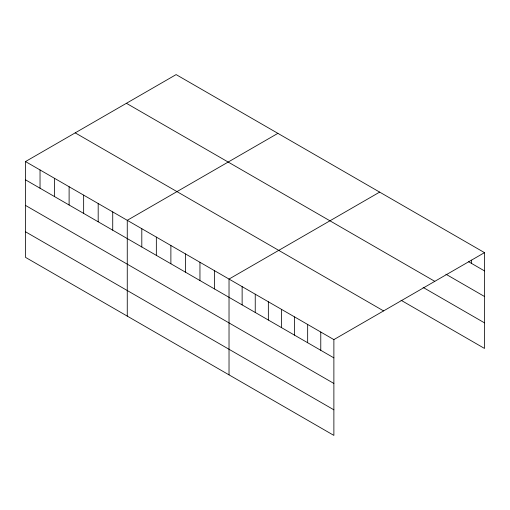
<?xml version="1.0" encoding="UTF-8"?>
<svg xmlns="http://www.w3.org/2000/svg" width="510" height="510" viewBox="0 0 510 510"><rect width="100%" height="100%" fill="white"/><g stroke="black" fill="none" stroke-linecap="round" stroke-linejoin="round"><path stroke-width="0.76" d="M25.5 161.562L333.878 339.603L333.878 435.4L25.5 257.359L25.5 161.562L176.122 74.6L484.5 252.641L484.5 348.438L401.032 300.25M277.886 133.352L127.264 220.314L127.264 316.111M379.65 192.111L229.028 279.066L229.028 374.863M333.878 339.603L484.5 252.641M468.633 261.745L484.5 270.906M445.874 274.189L484.5 296.495M126.416 103.3L434.794 281.341M423.109 287.41L484.5 322.855M75.206 132.861L383.584 310.902M25.5 179.826L333.878 357.867M25.5 205.409L333.878 383.45M25.5 231.776L333.878 409.817M471.393 260.164L471.393 263.338M320.771 332.036L320.771 350.3M307.664 324.468L307.664 342.733M294.563 316.901L294.563 335.166M281.456 309.334L281.456 327.599M268.349 301.767L268.349 320.031M255.242 294.2L255.242 312.464M242.135 286.633L242.135 304.897M214.493 270.676L214.493 288.94M199.952 262.28L199.952 280.545M185.417 253.891L185.417 272.155M170.882 245.495L170.882 263.759M156.34 237.099L156.34 255.37M141.805 228.709L141.805 246.974M112.729 211.918L112.729 230.188M98.188 203.528L98.188 221.793M83.653 195.132L83.653 213.397M69.111 186.743L69.111 205.007M54.576 178.347L54.576 196.611M40.035 169.951L40.035 188.222"/></g></svg>
